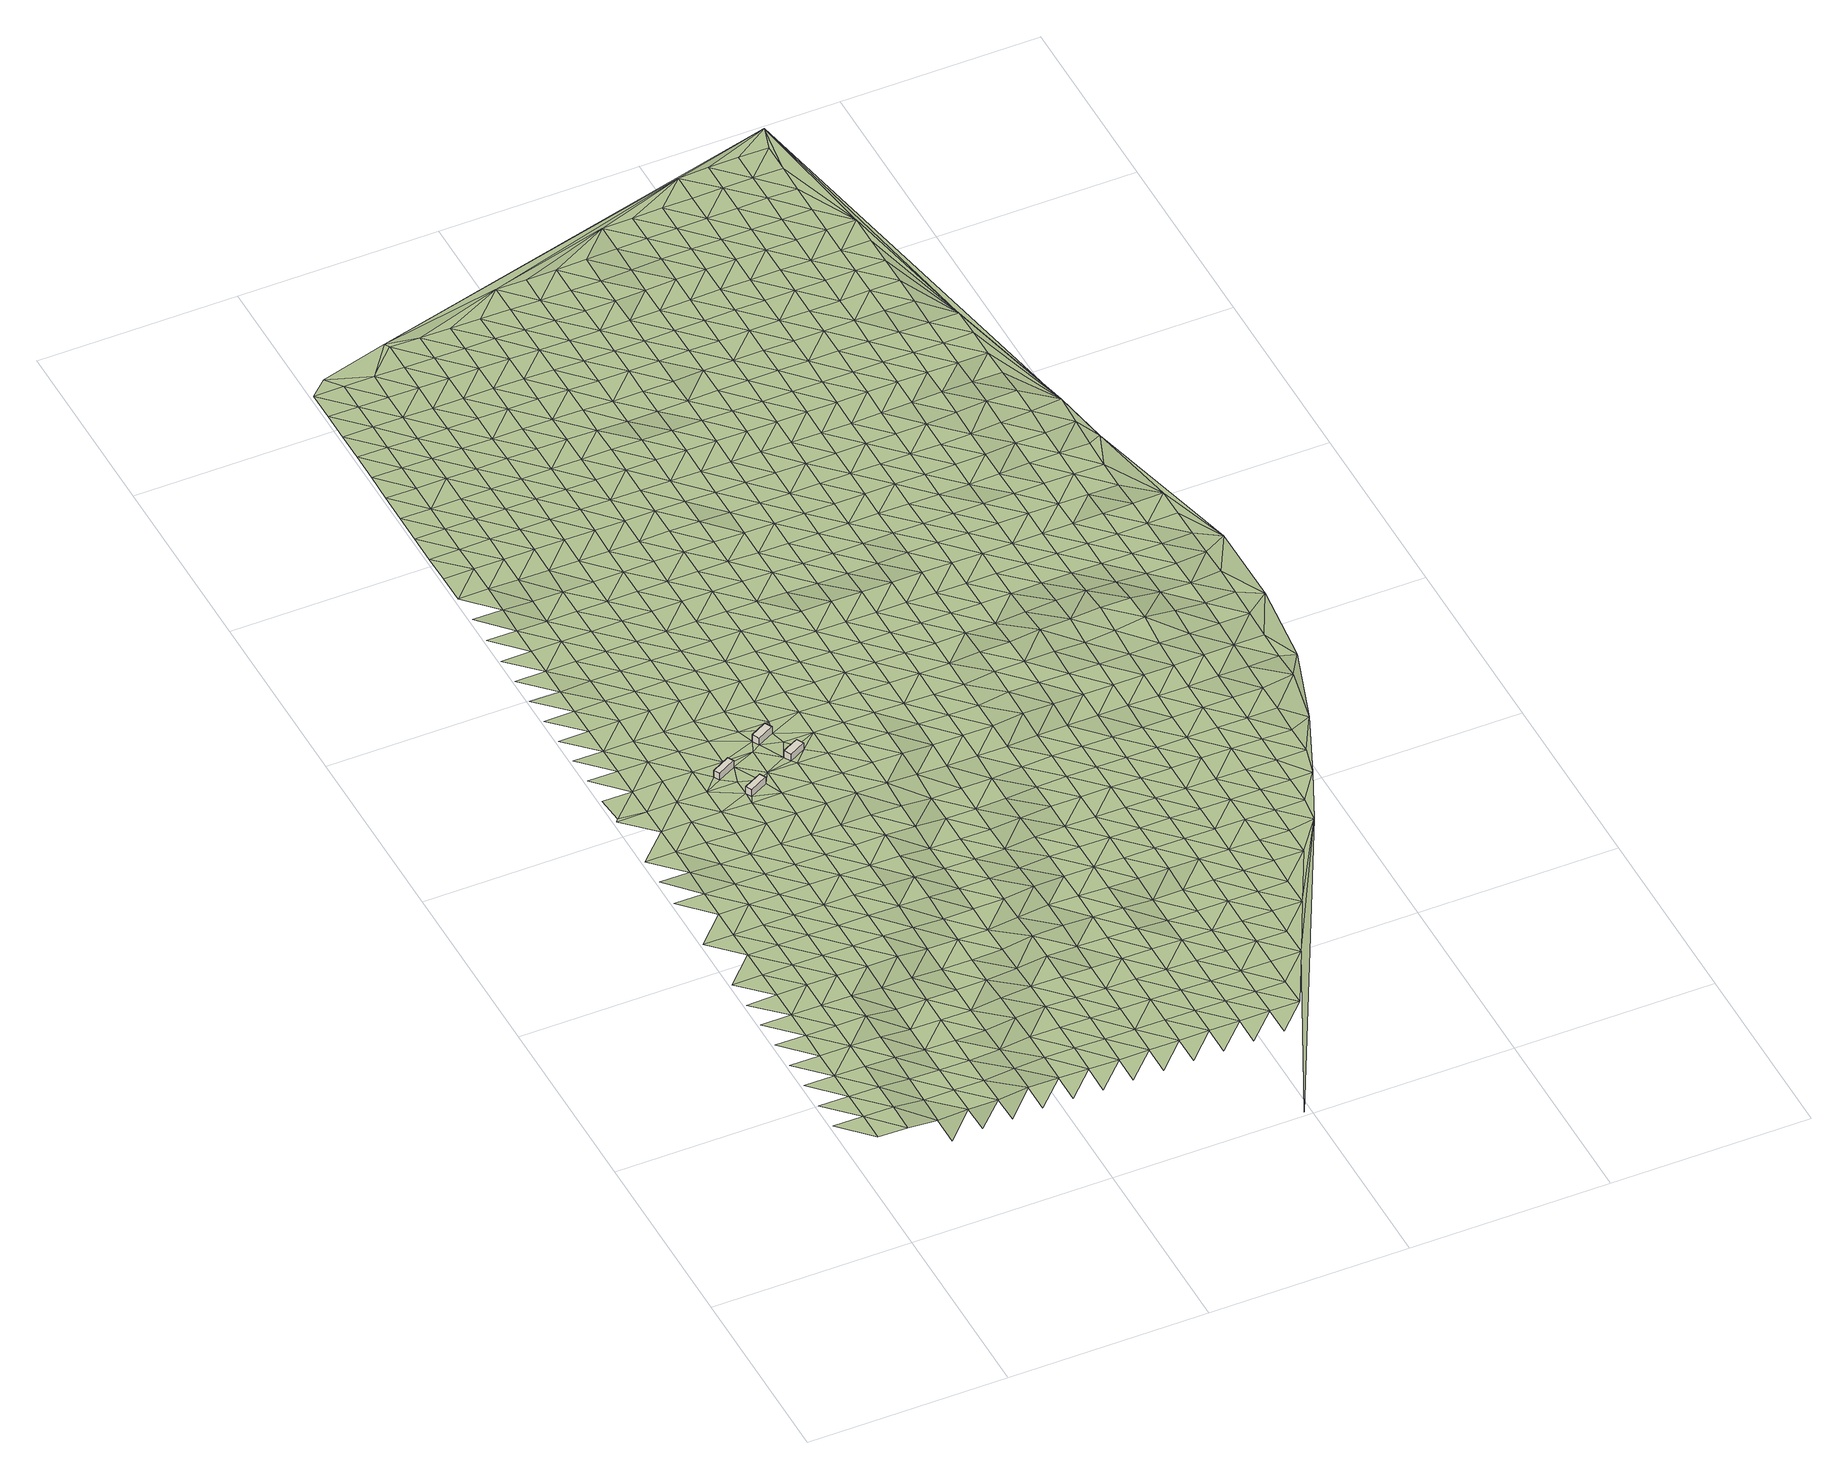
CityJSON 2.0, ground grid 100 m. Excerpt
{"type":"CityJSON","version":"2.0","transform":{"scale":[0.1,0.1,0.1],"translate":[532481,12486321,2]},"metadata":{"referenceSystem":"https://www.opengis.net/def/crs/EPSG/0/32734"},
"CityObjects":{
"building1":{"type":"Building","attributes":{"building":"transportation","building:levels":1,"amenity":"shelter","building_height":4.1,"plus_code":"4FRW3FJH+526","ground_height":3.75,"roof_height":7.85},"geometry":[{"type":"Solid","lod":"1","boundaries":[[[[0,1,2,3]],[[1,4,5,2]],[[4,6,7,5]],[[6,0,3,7]],[[3,2,5,7]],[[6,4,1,0]]]]}]},
"building2":{"type":"Building","attributes":{"building":"transportation","building:levels":1,"amenity":"shelter","building_height":4.1,"plus_code":"4FRW3FJH+424","ground_height":3.58,"roof_height":7.68},"geometry":[{"type":"Solid","lod":"1","boundaries":[[[[8,9,10,11]],[[9,12,13,10]],[[12,14,15,13]],[[14,8,11,15]],[[11,10,13,15]],[[14,12,9,8]]]]}]},
"building3":{"type":"Building","attributes":{"building":"transportation","building:levels":1,"amenity":"shelter","building_height":4.1,"plus_code":"4FRW3FJH+643","ground_height":3.91,"roof_height":8.01},"geometry":[{"type":"Solid","lod":"1","boundaries":[[[[16,17,18,19]],[[17,20,21,18]],[[20,22,23,21]],[[22,16,19,23]],[[19,18,21,23]],[[22,20,17,16]]]]}]},
"building4":{"type":"Building","attributes":{"building":"transportation","building:levels":1,"amenity":"shelter","building_height":4.1,"plus_code":"4FRW3FJH+44X","ground_height":3.78,"roof_height":7.88},"geometry":[{"type":"Solid","lod":"1","boundaries":[[[[24,25,26,27]],[[25,28,29,26]],[[28,30,31,29]],[[30,24,27,31]],[[27,26,29,31]],[[30,28,25,24]]]]}]},
"terrain1":{"type":"TINRelief","geometry":[{"type":"CompositeSurface","lod":"1","boundaries":[[[32,33,34]],[[35,36,32]],[[34,37,32]],[[38,39,35]],[[35,32,40]],[[41,38,42]],[[32,37,40]],[[38,35,43]],[[44,42,45]],[[40,43,35]],[[45,46,47]],[[48,42,38]],[[37,49,40]],[[38,43,50]],[[42,48,45]],[[51,52,46]],[[38,50,48]],[[43,40,53]],[[53,40,49]],[[46,45,54]],[[55,51,56]],[[50,43,57]],[[48,54,45]],[[55,56,58]],[[57,43,53]],[[59,49,60]],[[51,46,61]],[[62,48,50]],[[54,63,46]],[[49,59,53]],[[62,50,57]],[[56,51,61]],[[58,64,65]],[[61,46,63]],[[54,48,66]],[[57,53,67]],[[65,64,68]],[[48,62,69]],[[56,70,58]],[[53,59,67]],[[63,54,66]],[[61,70,56]],[[48,69,66]],[[62,57,71]],[[64,58,72]],[[73,68,74]],[[67,71,57]],[[59,75,76]],[[70,72,58]],[[77,61,63]],[[78,69,62]],[[66,79,63]],[[59,76,67]],[[74,80,81]],[[71,78,62]],[[68,64,82]],[[61,77,70]],[[72,83,64]],[[79,77,63]],[[66,69,84]],[[68,82,74]],[[71,67,85]],[[86,80,87]],[[64,83,82]],[[78,84,69]],[[72,70,88]],[[85,67,76]],[[89,79,66]],[[86,87,90]],[[70,77,88]],[[80,74,91]],[[78,71,92]],[[84,89,66]],[[83,72,93]],[[91,74,82]],[[92,71,85]],[[94,95,96]],[[97,76,98]],[[88,93,72]],[[87,80,99]],[[77,79,100]],[[95,94,90]],[[89,101,79]],[[102,96,103]],[[104,82,83]],[[78,105,84]],[[76,97,85]],[[99,80,91]],[[78,92,106]],[[77,100,88]],[[83,93,104]],[[100,79,101]],[[95,103,96]],[[78,106,105]],[[87,107,90]],[[91,82,108]],[[89,84,109]],[[92,85,110]],[[87,99,111]],[[93,88,112]],[[104,108,82]],[[85,97,110]],[[101,89,109]],[[113,114,103]],[[87,111,107]],[[112,88,100]],[[84,105,109]],[[115,95,90]],[[99,91,116]],[[92,117,106]],[[93,118,104]],[[91,108,116]],[[117,92,110]],[[97,119,120]],[[121,122,113]],[[90,107,115]],[[118,93,112]],[[103,95,123]],[[99,124,111]],[[125,100,101]],[[105,106,126]],[[109,127,101]],[[108,104,128]],[[97,120,110]],[[124,99,116]],[[106,117,126]],[[100,125,112]],[[121,129,130]],[[115,123,95]],[[128,104,118]],[[125,101,127]],[[113,103,131]],[[107,111,132]],[[109,105,133]],[[108,134,116]],[[135,117,110]],[[111,124,132]],[[133,105,126]],[[121,113,131]],[[118,112,136]],[[137,129,138]],[[103,123,131]],[[134,108,128]],[[135,110,120]],[[139,115,107]],[[140,127,109]],[[112,125,136]],[[141,124,116]],[[107,132,139]],[[133,140,109]],[[128,118,142]],[[126,117,143]],[[144,138,145]],[[116,134,141]],[[117,135,146]],[[147,129,121]],[[148,120,149]],[[131,150,121]],[[136,142,118]],[[123,115,151]],[[125,127,152]],[[143,133,126]],[[115,139,153]],[[140,154,127]],[[143,117,146]],[[129,147,138]],[[132,124,155]],[[120,148,135]],[[156,157,145]],[[121,150,147]],[[124,141,158]],[[123,151,131]],[[134,128,159]],[[125,152,136]],[[115,153,151]],[[128,142,160]],[[152,127,154]],[[132,155,139]],[[155,124,158]],[[145,138,161]],[[134,159,141]],[[140,133,162]],[[135,163,146]],[[164,165,156]],[[128,160,159]],[[133,143,166]],[[167,150,131]],[[142,136,168]],[[138,147,161]],[[135,148,163]],[[154,140,162]],[[131,151,167]],[[168,136,152]],[[133,166,162]],[[139,8,153]],[[156,145,169]],[[141,170,158]],[[171,164,172]],[[173,139,155]],[[0,151,153]],[[142,174,160]],[[143,146,175]],[[161,169,145]],[[141,159,170]],[[163,176,146]],[[8,139,173]],[[147,150,177]],[[153,178,0]],[[148,179,180]],[[167,181,150]],[[174,142,168]],[[182,152,154]],[[175,166,143]],[[183,172,184]],[[178,153,185]],[[162,186,154]],[[175,146,176]],[[8,185,153]],[[164,156,187]],[[147,177,161]],[[155,158,188]],[[160,189,159]],[[148,180,163]],[[156,169,190]],[[150,181,177]],[[170,191,158]],[[192,167,151]],[[152,182,168]],[[192,151,0]],[[189,160,174]],[[182,154,186]],[[193,194,195]],[[173,9,8]],[[164,187,172]],[[188,173,155]],[[162,166,196]],[[184,197,194]],[[156,190,187]],[[188,158,191]],[[169,161,198]],[[159,199,170]],[[176,163,200]],[[175,196,166]],[[201,193,195]],[[178,185,202]],[[181,167,203]],[[168,204,174]],[[195,194,197]],[[198,161,177]],[[189,199,159]],[[200,163,180]],[[0,205,192]],[[173,206,9]],[[184,172,207]],[[208,186,162]],[[209,185,8]],[[167,192,203]],[[168,182,204]],[[190,169,210]],[[191,170,211]],[[176,212,175]],[[207,172,187]],[[188,206,173]],[[196,208,162]],[[201,213,214]],[[209,202,185]],[[210,169,198]],[[199,211,170]],[[212,176,200]],[[9,206,215]],[[216,197,184]],[[217,177,181]],[[189,174,218]],[[186,219,182]],[[220,180,221]],[[213,201,195]],[[203,222,181]],[[204,223,174]],[[190,224,187]],[[175,225,196]],[[207,216,184]],[[208,219,186]],[[226,214,227]],[[177,217,198]],[[188,191,228]],[[199,189,218]],[[180,220,200]],[[229,192,205]],[[209,230,202]],[[224,190,210]],[[181,222,217]],[[211,231,191]],[[218,174,223]],[[175,212,225]],[[205,202,229]],[[209,215,230]],[[204,182,232]],[[227,214,213]],[[215,206,230]],[[233,195,197]],[[187,234,207]],[[206,188,228]],[[203,192,16]],[[216,235,197]],[[228,191,231]],[[219,232,182]],[[202,230,229]],[[226,236,237]],[[210,198,238]],[[196,239,208]],[[212,200,240]],[[234,187,224]],[[225,241,196]],[[195,233,213]],[[242,222,203]],[[211,199,243]],[[244,223,204]],[[236,226,227]],[[233,197,235]],[[198,217,238]],[[218,245,199]],[[220,240,200]],[[229,16,192]],[[246,230,206]],[[232,244,204]],[[196,241,239]],[[247,237,248]],[[216,207,249]],[[224,210,250]],[[231,211,243]],[[219,208,251]],[[225,212,252]],[[234,253,207]],[[228,246,206]],[[199,245,243]],[[203,16,242]],[[227,213,254]],[[218,223,255]],[[248,237,236]],[[238,250,210]],[[240,252,212]],[[230,24,229]],[[235,216,249]],[[217,222,256]],[[232,219,251]],[[220,257,258]],[[213,233,254]],[[207,253,249]],[[259,222,242]],[[244,255,223]],[[208,239,251]],[[247,260,261]],[[234,224,262]],[[16,229,17]],[[263,241,225]],[[246,264,230]],[[25,24,230]],[[229,24,17]],[[236,227,265]],[[217,256,238]],[[266,228,231]],[[267,245,218]],[[230,264,25]],[[258,240,220]],[[260,247,248]],[[224,250,262]],[[222,259,256]],[[243,268,231]],[[252,263,225]],[[254,265,227]],[[255,267,218]],[[269,261,270]],[[233,235,271]],[[16,22,242]],[[272,253,234]],[[228,266,246]],[[244,232,273]],[[239,241,274]],[[249,275,235]],[[266,231,268]],[[251,276,232]],[[250,238,277]],[[243,245,278]],[[24,279,17]],[[270,261,260]],[[262,272,234]],[[241,263,274]],[[248,236,280]],[[233,271,254]],[[281,259,242]],[[244,273,255]],[[252,240,282]],[[236,265,283]],[[271,235,275]],[[277,238,256]],[[267,278,245]],[[232,276,273]],[[240,258,284]],[[279,20,17]],[[269,285,286]],[[249,253,287]],[[264,246,288]],[[251,239,289]],[[281,242,22]],[[264,28,25]],[[248,280,260]],[[290,279,24]],[[250,291,262]],[[292,268,243]],[[263,252,282]],[[285,269,270]],[[236,283,280]],[[272,287,253]],[[246,266,288]],[[289,239,274]],[[240,284,282]],[[265,254,293]],[[267,255,294]],[[291,250,277]],[[278,292,243]],[[281,22,20]],[[286,295,296]],[[297,275,249]],[[298,256,259]],[[299,276,251]],[[258,300,301]],[[293,254,271]],[[302,259,281]],[[255,273,294]],[[270,260,303]],[[28,264,304]],[[272,262,305]],[[268,306,266]],[[295,286,285]],[[287,297,249]],[[288,304,264]],[[289,299,251]],[[283,265,307]],[[256,298,277]],[[278,267,308]],[[274,263,309]],[[284,258,301]],[[20,279,310]],[[260,280,303]],[[291,305,262]],[[259,302,298]],[[292,306,268]],[[282,311,263]],[[290,310,279]],[[307,265,293]],[[294,308,267]],[[310,290,28]],[[312,285,270]],[[313,271,275]],[[314,287,272]],[[288,266,315]],[[276,316,273]],[[309,289,274]],[[281,20,317]],[[296,295,318]],[[297,319,275]],[[296,318,320]],[[299,321,276]],[[309,263,311]],[[283,322,280]],[[291,277,323]],[[284,324,282]],[[303,312,270]],[[28,304,310]],[[314,272,305]],[[306,315,266]],[[271,313,293]],[[302,281,317]],[[278,325,292]],[[273,316,294]],[[322,283,307]],[[313,275,319]],[[323,277,298]],[[278,308,326]],[[276,321,316]],[[301,324,284]],[[20,310,317]],[[285,327,295]],[[328,304,288]],[[280,329,303]],[[297,287,330]],[[331,305,291]],[[299,289,332]],[[311,282,333]],[[312,327,285]],[[287,314,334]],[[315,328,288]],[[278,326,325]],[[289,309,335]],[[307,293,336]],[[306,292,337]],[[308,294,338]],[[329,280,322]],[[323,331,291]],[[324,333,282]],[[318,295,339]],[[319,297,330]],[[298,302,340]],[[310,304,341]],[[321,299,332]],[[342,301,343]],[[293,313,336]],[[287,334,330]],[[317,344,302]],[[338,294,316]],[[289,335,332]],[[345,312,303]],[[320,318,346]],[[315,306,337]],[[311,347,309]],[[295,327,339]],[[328,341,304]],[[292,325,337]],[[322,307,348]],[[314,305,349]],[[340,323,298]],[[326,308,350]],[[301,342,324]],[[345,303,329]],[[331,351,305]],[[302,344,340]],[[333,347,311]],[[317,310,352]],[[336,348,307]],[[350,308,338]],[[327,312,353]],[[313,319,354]],[[334,314,349]],[[316,321,355]],[[335,309,356]],[[346,318,339]],[[330,357,319]],[[349,305,351]],[[341,352,310]],[[332,358,321]],[[359,329,322]],[[328,315,360]],[[325,326,361]],[[333,324,362]],[[312,345,353]],[[337,363,315]],[[347,356,309]],[[313,354,336]],[[331,323,364]],[[365,344,317]],[[316,355,338]],[[322,348,359]],[[354,319,357]],[[323,340,366]],[[361,326,350]],[[321,358,355]],[[324,342,362]],[[334,367,330]],[[328,360,341]],[[335,368,332]],[[352,365,317]],[[315,363,360]],[[339,327,369]],[[370,345,329]],[[351,331,364]],[[337,325,371]],[[347,333,372]],[[353,373,327]],[[349,367,334]],[[323,366,364]],[[356,368,335]],[[374,320,346]],[[348,336,375]],[[340,344,376]],[[350,338,377]],[[359,370,329]],[[371,325,361]],[[362,372,333]],[[369,346,339]],[[357,330,378]],[[352,341,379]],[[358,332,380]],[[342,381,382]],[[373,369,327]],[[375,336,354]],[[365,376,344]],[[338,355,377]],[[353,345,383]],[[384,363,337]],[[367,378,330]],[[341,360,379]],[[368,380,332]],[[348,385,359]],[[349,351,386]],[[387,366,340]],[[356,347,388]],[[342,382,362]],[[370,383,345]],[[364,389,351]],[[371,384,337]],[[347,372,390]],[[365,352,391]],[[361,350,392]],[[385,348,375]],[[376,387,340]],[[377,393,350]],[[394,373,353]],[[395,354,357]],[[367,349,386]],[[396,355,358]],[[356,388,368]],[[346,369,397]],[[378,398,357]],[[386,351,389]],[[379,391,352]],[[380,399,358]],[[347,390,388]],[[370,359,400]],[[364,366,401]],[[363,402,360]],[[392,371,361]],[[372,362,403]],[[383,394,353]],[[384,404,363]],[[392,350,393]],[[354,395,375]],[[355,396,377]],[[346,397,405]],[[385,400,359]],[[395,357,398]],[[387,401,366]],[[358,399,396]],[[403,362,382]],[[376,365,406]],[[360,402,379]],[[405,374,346]],[[380,368,407]],[[365,391,408]],[[363,404,402]],[[369,373,409]],[[410,383,370]],[[378,367,411]],[[412,389,364]],[[372,413,390]],[[394,414,373]],[[386,415,367]],[[368,388,407]],[[385,375,416]],[[376,406,387]],[[384,371,417]],[[393,377,418]],[[410,370,400]],[[401,412,364]],[[365,408,406]],[[371,392,419]],[[413,372,403]],[[397,369,409]],[[398,378,411]],[[391,379,420]],[[399,380,421]],[[422,382,423]],[[409,373,414]],[[416,375,395]],[[367,415,411]],[[396,418,377]],[[386,389,424]],[[404,384,417]],[[390,425,388]],[[420,379,402]],[[371,419,417]],[[407,421,380]],[[394,383,426]],[[427,400,385]],[[401,387,428]],[[393,429,392]],[[382,422,403]],[[383,410,430]],[[412,424,389]],[[425,390,413]],[[397,431,405]],[[408,391,432]],[[399,433,396]],[[416,427,385]],[[387,406,428]],[[418,429,393]],[[414,394,426]],[[395,398,434]],[[435,415,386]],[[388,436,407]],[[431,397,409]],[[383,430,426]],[[411,437,398]],[[432,391,420]],[[433,399,421]],[[374,405,438]],[[412,401,439]],[[402,404,440]],[[419,392,441]],[[403,442,413]],[[424,435,386]],[[417,443,404]],[[425,436,388]],[[410,400,444]],[[434,416,395]],[[408,445,406]],[[427,446,400]],[[434,398,437]],[[428,439,401]],[[429,441,392]],[[403,422,442]],[[411,415,447]],[[402,440,420]],[[418,396,448]],[[421,407,449]],[[438,405,431]],[[445,408,432]],[[404,443,440]],[[396,433,450]],[[451,409,414]],[[430,410,444]],[[452,424,412]],[[419,453,417]],[[426,454,414]],[[444,400,446]],[[435,447,415]],[[436,449,407]],[[406,455,428]],[[429,418,448]],[[425,413,456]],[[452,412,439]],[[441,453,419]],[[396,450,448]],[[442,457,413]],[[409,451,431]],[[427,416,458]],[[459,437,411]],[[432,420,460]],[[451,414,454]],[[416,434,461]],[[445,455,406]],[[430,462,426]],[[443,417,463]],[[433,421,464]],[[436,425,456]],[[447,459,411]],[[420,440,460]],[[449,465,421]],[[456,413,457]],[[446,427,458]],[[435,424,466]],[[439,428,467]],[[444,462,430]],[[416,461,458]],[[424,452,468]],[[453,463,417]],[[438,431,469]],[[437,470,434]],[[441,429,471]],[[450,433,464]],[[455,467,428]],[[448,472,429]],[[464,421,465]],[[454,426,473]],[[447,435,466]],[[474,445,432]],[[475,442,422]],[[431,451,469]],[[459,470,437]],[[424,468,466]],[[460,476,432]],[[443,477,440]],[[441,471,453]],[[449,436,478]],[[462,473,426]],[[463,479,443]],[[429,472,471]],[[456,480,436]],[[444,446,481]],[[482,461,434]],[[452,439,483]],[[445,474,455]],[[450,484,448]],[[457,442,475]],[[458,485,446]],[[467,486,439]],[[474,432,476]],[[440,477,460]],[[465,449,478]],[[469,487,438]],[[470,482,434]],[[443,479,477]],[[464,484,450]],[[436,480,478]],[[451,454,488]],[[462,444,481]],[[459,447,489]],[[468,452,483]],[[463,453,490]],[[457,475,456]],[[473,491,454]],[[481,446,485]],[[466,492,447]],[[486,483,439]],[[458,461,493]],[[467,455,494]],[[495,374,438]],[[472,448,496]],[[453,471,490]],[[451,488,469]],[[459,489,470]],[[476,460,497]],[[488,454,491]],[[482,493,461]],[[447,492,489]],[[455,474,494]],[[484,496,448]],[[468,498,466]],[[479,463,499]],[[500,464,465]],[[480,456,501]],[[497,460,477]],[[478,502,465]],[[473,462,503]],[[504,485,458]],[[486,467,505]],[[506,475,507]],[[481,508,462]],[[483,498,468]],[[490,499,463]],[[501,456,475]],[[487,469,509]],[[482,470,510]],[[476,511,474]],[[471,472,512]],[[464,500,484]],[[493,504,458]],[[494,505,467]],[[496,513,472]],[[500,465,502]],[[491,473,503]],[[492,466,514]],[[480,515,478]],[[509,469,488]],[[462,508,503]],[[470,489,510]],[[511,476,497]],[[481,485,516]],[[477,479,517]],[[471,512,490]],[[498,514,466]],[[479,499,518]],[[472,513,512]],[[515,480,501]],[[438,487,495]],[[493,482,519]],[[520,483,486]],[[474,521,494]],[[496,484,522]],[[504,516,485]],[[486,505,523]],[[477,517,497]],[[502,478,524]],[[525,487,509]],[[510,519,482]],[[521,474,511]],[[479,518,517]],[[484,500,522]],[[526,488,491]],[[527,508,481]],[[528,489,492]],[[483,520,498]],[[499,490,529]],[[503,530,491]],[[514,531,492]],[[520,486,523]],[[524,478,515]],[[505,494,532]],[[513,496,533]],[[516,527,481]],[[529,490,512]],[[488,526,509]],[[504,493,534]],[[489,528,510]],[[511,497,535]],[[502,536,500]],[[475,537,501]],[[526,491,530]],[[493,519,538]],[[492,531,528]],[[532,494,521]],[[522,533,496]],[[503,508,539]],[[514,498,540]],[[499,541,518]],[[497,517,535]],[[536,502,524]],[[504,534,516]],[[542,523,505]],[[543,512,513]],[[515,501,537]],[[527,539,508]],[[493,538,534]],[[498,520,540]],[[541,499,529]],[[495,487,525]],[[509,544,525]],[[519,510,545]],[[521,511,546]],[[500,547,522]],[[505,532,542]],[[513,533,543]],[[548,530,503]],[[531,514,549]],[[515,537,524]],[[509,526,544]],[[545,510,528]],[[535,546,511]],[[547,500,536]],[[527,516,550]],[[518,551,517]],[[529,512,552]],[[539,548,503]],[[540,549,514]],[[518,541,553]],[[519,554,538]],[[520,523,555]],[[533,522,556]],[[516,534,550]],[[523,542,557]],[[543,552,512]],[[526,530,558]],[[559,528,531]],[[532,521,560]],[[517,551,535]],[[536,524,561]],[[544,562,525]],[[519,545,554]],[[521,546,563]],[[518,553,551]],[[556,522,547]],[[539,527,564]],[[520,555,540]],[[529,565,541]],[[548,558,530]],[[531,549,559]],[[555,523,557]],[[524,537,561]],[[532,560,542]],[[533,566,543]],[[495,525,562]],[[550,564,527]],[[521,563,560]],[[529,552,565]],[[544,526,567]],[[538,568,534]],[[528,569,545]],[[546,535,570]],[[547,536,571]],[[554,572,538]],[[533,556,566]],[[549,540,573]],[[541,574,553]],[[558,567,526]],[[528,559,569]],[[570,535,551]],[[561,571,536]],[[548,539,575]],[[534,568,550]],[[542,576,557]],[[552,543,577]],[[539,564,578]],[[538,572,568]],[[573,540,555]],[[574,541,565]],[[579,562,544]],[[554,545,580]],[[546,581,563]],[[542,560,576]],[[577,543,566]],[[475,506,537]],[[548,575,558]],[[549,582,559]],[[547,583,556]],[[567,579,544]],[[539,578,575]],[[580,545,569]],[[581,546,570]],[[547,571,584]],[[564,550,585]],[[551,553,586]],[[552,587,565]],[[582,549,573]],[[574,588,553]],[[495,562,589]],[[590,572,554]],[[591,555,557]],[[563,592,560]],[[561,537,593]],[[585,550,568]],[[576,594,557]],[[587,552,577]],[[547,584,583]],[[567,558,595]],[[569,559,596]],[[551,586,570]],[[566,556,597]],[[579,589,562]],[[580,590,554]],[[592,563,581]],[[553,588,586]],[[578,564,598]],[[555,591,573]],[[599,574,565]],[[561,593,571]],[[558,575,595]],[[596,559,582]],[[591,557,594]],[[560,600,576]],[[577,566,597]],[[598,564,585]],[[565,587,599]],[[556,583,597]],[[579,567,601]],[[568,572,602]],[[580,569,603]],[[570,604,581]],[[571,593,584]],[[589,605,495]],[[590,606,572]],[[592,600,560]],[[578,607,575]],[[582,573,608]],[[588,574,609]],[[595,601,567]],[[603,569,596]],[[570,586,604]],[[568,602,585]],[[594,576,610]],[[607,578,598]],[[572,606,602]],[[573,591,608]],[[574,599,609]],[[611,589,579]],[[587,577,612]],[[583,584,613]],[[600,610,576]],[[597,614,577]],[[575,615,595]],[[590,580,616]],[[596,582,617]],[[592,581,618]],[[611,579,601]],[[580,603,619]],[[604,620,581]],[[613,584,593]],[[593,537,506]],[[598,585,621]],[[586,588,622]],[[587,612,599]],[[607,615,575]],[[608,617,582]],[[374,495,623]],[[609,624,588]],[[577,614,612]],[[606,590,616]],[[591,594,625]],[[600,592,618]],[[597,583,626]],[[585,602,621]],[[580,619,616]],[[610,627,594]],[[618,581,620]],[[605,589,628]],[[601,595,629]],[[586,622,604]],[[589,611,630]],[[588,624,622]],[[626,583,613]],[[603,596,631]],[[591,625,608]],[[609,599,632]],[[615,629,595]],[[596,617,633]],[[625,594,627]],[[634,607,598]],[[635,614,597]],[[589,630,628]],[[621,636,598]],[[632,599,612]],[[606,637,602]],[[619,603,631]],[[610,600,638]],[[620,604,639]],[[616,640,606]],[[596,633,631]],[[618,641,600]],[[626,635,597]],[[613,593,506]],[[611,601,642]],[[607,634,615]],[[617,608,643]],[[644,624,609]],[[629,645,601]],[[634,598,636]],[[639,604,622]],[[602,637,621]],[[627,610,638]],[[495,605,646]],[[606,640,637]],[[643,608,625]],[[600,641,638]],[[632,644,609]],[[613,506,626]],[[630,611,642]],[[619,647,616]],[[620,648,618]],[[614,649,612]],[[645,642,601]],[[635,650,614]],[[629,615,651]],[[617,652,633]],[[631,647,619]],[[648,620,639]],[[636,621,653]],[[622,624,654]],[[632,612,649]],[[615,634,651]],[[652,617,643]],[[644,655,624]],[[614,650,649]],[[630,656,628]],[[640,616,657]],[[658,625,627]],[[641,618,659]],[[635,626,660]],[[653,621,637]],[[638,661,627]],[[645,629,662]],[[622,654,639]],[[626,506,660]],[[642,656,630]],[[647,657,616]],[[659,618,648]],[[624,655,654]],[[636,663,634]],[[631,633,664]],[[625,658,643]],[[651,662,629]],[[633,652,665]],[[658,627,661]],[[628,646,605]],[[641,666,638]],[[644,632,667]],[[650,635,668]],[[663,636,653]],[[632,649,669]],[[637,640,670]],[[647,631,664]],[[648,639,671]],[[656,672,628]],[[657,673,640]],[[633,665,664]],[[666,641,659]],[[660,668,635]],[[674,642,645]],[[634,675,651]],[[643,676,652]],[[655,644,667]],[[645,662,677]],[[639,654,671]],[[632,669,667]],[[637,670,653]],[[661,638,678]],[[679,649,650]],[[675,634,663]],[[640,673,670]],[[643,658,676]],[[642,674,656]],[[659,648,680]],[[674,645,677]],[[678,638,666]],[[650,668,679]],[[662,651,681]],[[657,647,682]],[[683,660,506]],[[652,684,665]],[[664,685,647]],[[671,680,648]],[[663,653,686]],[[661,687,658]],[[655,688,654]],[[649,689,669]],[[681,651,675]],[[684,652,676]],[[667,690,655]],[[646,628,672]],[[672,656,691]],[[673,657,682]],[[668,660,683]],[[653,670,686]],[[647,685,682]],[[687,661,678]],[[679,689,649]],[[692,677,662]],[[664,665,693]],[[666,659,694]],[[654,688,671]],[[656,674,691]],[[659,680,695]],[[655,690,688]],[[675,663,696]],[[658,697,676]],[[667,669,698]],[[662,681,692]],[[668,683,679]],[[684,693,665]],[[666,694,678]],[[686,696,663]],[[697,658,687]],[[659,695,694]],[[689,698,669]],[[673,699,670]],[[700,685,664]],[[680,671,701]],[[691,702,672]],[[682,703,673]],[[674,677,704]],[[684,676,705]],[[706,690,667]],[[677,692,707]],[[693,700,664]],[[701,671,688]],[[681,675,708]],[[670,699,686]],[[687,678,709]],[[679,710,689]],[[646,672,702]],[[675,696,711]],[[673,703,699]],[[705,676,697]],[[698,706,667]],[[679,683,710]],[[674,704,691]],[[682,685,712]],[[680,713,695]],[[704,677,707]],[[678,694,709]],[[681,708,692]],[[693,684,714]],[[623,495,646]],[[675,711,708]],[[700,712,685]],[[713,680,701]],[[696,686,715]],[[697,687,716]],[[688,690,717]],[[718,698,689]],[[714,684,705]],[[706,719,690]],[[702,691,720]],[[721,703,682]],[[695,722,694]],[[715,686,699]],[[709,716,687]],[[718,689,710]],[[692,723,707]],[[700,693,724]],[[688,717,701]],[[720,691,704]],[[712,721,682]],[[722,695,713]],[[690,719,717]],[[696,725,711]],[[692,708,723]],[[714,724,693]],[[702,726,646]],[[705,697,727]],[[694,728,709]],[[706,698,729]],[[725,696,715]],[[730,710,683]],[[697,716,731]],[[698,718,732]],[[699,703,733]],[[734,712,700]],[[701,735,713]],[[726,702,720]],[[721,736,703]],[[728,694,722]],[[737,704,707]],[[711,738,708]],[[714,705,727]],[[719,706,729]],[[723,739,707]],[[734,700,724]],[[697,731,727]],[[701,717,735]],[[698,732,729]],[[699,733,715]],[[716,709,740]],[[730,718,710]],[[738,711,725]],[[703,736,733]],[[623,741,374]],[[704,737,720]],[[742,646,726]],[[737,707,739]],[[740,709,728]],[[708,743,723]],[[721,712,744]],[[745,724,714]],[[746,722,713]],[[732,718,730]],[[712,734,747]],[[735,748,713]],[[715,749,725]],[[716,750,731]],[[751,717,719]],[[738,743,708]],[[714,727,745]],[[729,752,719]],[[726,720,753]],[[736,721,744]],[[722,746,728]],[[715,733,749]],[[712,747,744]],[[716,740,750]],[[746,713,748]],[[739,723,754]],[[717,751,735]],[[720,737,753]],[[719,752,751]],[[734,724,755]],[[743,754,723]],[[745,756,724]],[[742,726,757]],[[738,725,758]],[[731,759,727]],[[740,728,760]],[[761,729,732]],[[749,762,725]],[[750,763,731]],[[730,761,732]],[[733,736,764]],[[747,734,755]],[[748,735,765]],[[753,757,726]],[[744,766,736]],[[755,724,756]],[[746,760,728]],[[737,739,767]],[[743,738,758]],[[759,745,727]],[[752,729,761]],[[754,768,739]],[[758,725,762]],[[731,763,759]],[[765,735,751]],[[646,742,623]],[[733,764,749]],[[750,740,769]],[[736,766,764]],[[737,767,753]],[[747,770,744]],[[748,771,746]],[[742,757,772]],[[767,739,768]],[[760,769,740]],[[773,756,745]],[[751,752,774]],[[755,770,747]],[[771,748,765]],[[754,743,775]],[[762,749,776]],[[777,763,750]],[[758,778,743]],[[773,745,759]],[[752,761,774]],[[757,753,779]],[[766,744,780]],[[781,760,746]],[[764,776,749]],[[769,777,750]],[[761,730,782]],[[768,754,775]],[[779,753,767]],[[743,778,775]],[[770,780,744]],[[781,746,771]],[[762,783,758]],[[755,756,784]],[[765,751,785]],[[756,773,786]],[[751,774,787]],[[742,772,623]],[[757,788,772]],[[759,763,789]],[[760,790,769]],[[776,783,762]],[[777,791,763]],[[764,766,792]],[[770,755,784]],[[771,765,785]],[[788,757,779]],[[780,793,766]],[[774,761,782]],[[784,756,786]],[[760,781,790]],[[751,787,785]],[[794,767,768]],[[778,758,795]],[[775,796,768]],[[763,791,789]],[[764,792,776]],[[773,759,797]],[[777,769,798]],[[783,795,758]],[[766,793,792]],[[774,782,787]],[[767,794,779]],[[771,799,781]],[[800,772,788]],[[794,768,796]],[[769,790,798]],[[778,801,775]],[[780,770,802]],[[797,786,773]],[[784,803,770]],[[797,759,789]],[[799,771,785]],[[783,776,804]],[[791,777,805]],[[623,772,800]],[[795,801,778]],[[779,806,788]],[[793,780,802]],[[776,792,804]],[[770,803,802]],[[798,805,777]],[[796,775,807]],[[784,786,808]],[[790,781,809]],[[779,794,806]],[[810,787,782]],[[799,811,781]],[[787,810,785]],[[795,783,812]],[[789,791,813]],[[801,807,775]],[[786,797,808]],[[790,809,798]],[[804,812,783]],[[813,791,805]],[[781,811,809]],[[785,810,799]],[[800,788,814]],[[796,815,794]],[[793,816,792]],[[817,803,784]],[[806,818,788]],[[802,819,793]],[[789,820,797]],[[807,815,796]],[[808,817,784]],[[810,811,799]],[[623,800,814]],[[795,821,801]],[[792,816,804]],[[805,798,822]],[[814,788,818]],[[795,812,823]],[[793,819,816]],[[820,789,813]],[[794,824,806]],[[802,803,825]],[[809,822,798]],[[808,797,826]],[[815,824,794]],[[795,823,821]],[[817,825,803]],[[807,801,827]],[[812,804,828]],[[826,797,820]],[[818,806,829]],[[830,819,802]],[[831,813,805]],[[814,832,623]],[[828,804,816]],[[822,833,805]],[[811,834,809]],[[834,811,810]],[[815,807,827]],[[824,829,806]],[[801,821,827]],[[825,830,802]],[[812,835,823]],[[836,817,808]],[[813,831,820]],[[808,826,837]],[[831,805,833]],[[809,834,822]],[[818,838,814]],[[835,812,828]],[[816,819,839]],[[817,836,825]],[[831,826,820]],[[829,838,818]],[[830,840,819]],[[808,837,836]],[[822,834,833]],[[824,815,841]],[[821,823,842]],[[827,843,815]],[[832,814,844]],[[816,839,828]],[[842,823,835]],[[819,840,839]],[[834,831,833]],[[824,841,829]],[[830,825,845]],[[838,844,814]],[[815,843,841]],[[846,837,826]],[[846,826,831]],[[827,821,847]],[[825,836,845]],[[831,834,846]],[[828,848,835]],[[840,830,845]],[[847,821,842]],[[836,837,846]],[[741,623,832]],[[838,829,849]],[[844,850,832]],[[828,839,848]],[[851,843,827]],[[839,840,845]],[[829,841,849]],[[846,845,836]],[[835,852,842]],[[847,851,827]],[[844,838,853]],[[848,839,845]],[[848,852,835]],[[852,845,846]],[[842,852,847]],[[849,853,838]],[[843,854,841]],[[852,848,845]],[[851,855,843]],[[852,851,847]],[[741,832,850]],[[850,844,856]],[[841,854,849]],[[844,853,857]],[[843,855,854]],[[851,852,855]],[[849,854,853]],[[844,857,856]],[[846,741,852]],[[852,854,855]],[[853,854,857]],[[856,741,850]],[[854,852,741]],[[857,854,741]],[[857,741,856]]]}]}
},
"vertices":[
[530,3159,26],[545,3128,26],[545,3128,67],[530,3159,67],[639,3178,26],[639,3178,67],[622,3208,26],[622,3208,67],
[612,3001,24],[628,2970,24],[628,2970,65],[612,3001,65],[721,3020,24],[721,3020,65],[705,3050,24],[705,3050,65],
[787,3298,27],[806,3262,27],[806,3262,68],[787,3298,68],[891,3307,27],[891,3307,68],[872,3343,27],[872,3343,68],
[869,3141,26],[889,3105,26],[889,3105,67],[869,3141,67],[973,3150,26],[973,3150,67],[954,3185,26],[954,3185,67],
[158,832,20],[8,832,21],[158,682,19],[158,982,20],[8,982,21],[308,682,15],[158,1132,20],[8,1132,21],[308,832,19],[8,1282,21],[158,1282,20],[308,982,19],[8,1432,22],[158,1432,21],[158,1582,22],[8,1582,20],[308,1282,20],[458,682,2],[308,1132,19],[158,1732,19],[8,1732,16],[458,832,3],[308,1432,20],[8,1882,18],[158,1882,17],[458,982,8],[158,2032,17],[609,682,9],[458,532,2],[308,1732,21],[458,1132,15],[308,1582,20],[158,2182,16],[8,2182,16],[458,1432,20],[609,832,3],[158,2332,17],[458,1282,15],[308,1882,19],[609,982,2],[308,2032,17],[8,2482,18],[158,2482,17],[609,532,17],[759,682,9],[458,1732,19],[609,1132,1],[458,1582,20],[158,2632,26],[8,2632,26],[308,2332,18],[308,2182,18],[609,1282,1],[759,832,3],[8,2782,26],[158,2782,26],[458,1882,20],[609,1432,2],[158,2932,25],[308,2482,18],[759,982,2],[458,2032,21],[8,3082,22],[158,3082,23],[21,3096,22],[909,682,24],[759,532,17],[308,2632,18],[609,1732,16],[609,1582,9],[8,3232,22],[158,3232,22],[458,2182,19],[759,1282,1],[759,1132,1],[308,2932,27],[458,2332,19],[759,1432,2],[909,832,16],[308,2782,24],[609,1882,18],[158,3382,24],[8,3382,24],[308,3082,26],[458,2482,20],[909,982,8],[609,2032,19],[909,532,24],[1059,682,23],[158,3532,22],[8,3532,21],[308,3232,25],[458,2632,20],[759,1732,16],[909,1132,1],[759,1582,9],[609,2182,20],[158,3682,19],[8,3682,17],[308,3382,23],[458,2782,22],[909,1282,1],[609,2332,20],[1059,832,26],[759,1882,18],[8,3832,17],[158,3832,19],[458,2932,27],[909,1432,1],[609,2482,20],[759,2032,19],[1059,1132,17],[8,3982,13],[158,3982,14],[1059,982,25],[308,3682,24],[1209,682,19],[1059,532,21],[308,3532,24],[458,3232,26],[909,1732,3],[458,3082,27],[909,1582,2],[609,2782,23],[158,4132,14],[8,4132,13],[609,2632,20],[759,2332,20],[759,2182,20],[308,3832,21],[1059,1432,2],[1209,832,23],[158,4282,12],[8,4282,11],[1059,1282,17],[458,3382,25],[909,1882,12],[308,3982,21],[759,2482,20],[8,4432,16],[158,4432,15],[609,2932,24],[909,2032,20],[1209,1132,28],[1209,982,26],[458,3682,25],[545,3128,27],[1209,532,16],[1360,682,15],[458,3532,23],[1059,1732,1],[8,4577,24],[158,4577,23],[609,3082,27],[1059,1582,1],[308,4282,14],[759,2782,23],[909,2182,20],[308,4132,15],[759,2632,20],[609,3232,27],[8,4877,23],[8,4727,26],[158,4877,24],[1209,1282,28],[158,4727,26],[458,3832,22],[909,2332,19],[1360,832,19],[8,5027,20],[639,3178,27],[609,3382,27],[1059,1882,5],[622,3208,27],[759,2932,24],[308,4432,13],[1209,1432,15],[705,3050,27],[458,3982,22],[909,2482,19],[1360,982,22],[158,5027,21],[8,5177,20],[721,3020,27],[308,4577,15],[609,3682,26],[1059,2182,12],[1209,1582,6],[1510,682,15],[1360,532,15],[609,3532,25],[1059,2032,14],[458,4132,17],[1360,1132,25],[8,5327,22],[158,5177,21],[909,2782,24],[759,3232,27],[759,3082,27],[909,2632,19],[1209,1732,1],[308,4877,25],[458,4282,15],[308,4727,22],[158,5327,21],[8,5477,23],[609,3832,26],[1360,1432,31],[1510,832,17],[1360,1282,25],[759,3382,27],[1059,2482,20],[1209,1882,4],[1059,2332,17],[909,2932,26],[8,5627,24],[158,5477,22],[458,4577,14],[609,3982,26],[1360,1582,29],[1510,982,20],[458,4432,15],[308,5027,25],[1209,2032,7],[759,3682,26],[1510,532,16],[1660,682,15],[759,3532,25],[158,5627,24],[8,5777,25],[609,4132,20],[1510,1132,21],[909,3082,26],[308,5177,23],[1059,2782,30],[1209,2182,4],[1059,2632,20],[8,5927,25],[158,5777,25],[458,4877,25],[609,4282,19],[1360,1882,8],[1510,1282,21],[458,4727,21],[1360,1732,17],[759,3832,26],[1209,2332,4],[909,3232,28],[308,5477,22],[909,3382,27],[1660,982,18],[308,5327,23],[1660,832,16],[158,5927,25],[8,6077,25],[609,4432,17],[1059,2932,28],[1510,1432,28],[954,3185,27],[759,3982,26],[1209,2482,14],[458,5027,25],[1360,2032,8],[158,6077,25],[8,6227,25],[609,4577,16],[909,3682,26],[1510,1582,34],[1660,532,17],[1810,682,15],[909,3532,27],[308,5627,21],[1059,3082,27],[759,4132,20],[1209,2632,14],[458,5177,24],[1360,2182,2],[1660,1282,20],[1059,3232,28],[1660,1132,20],[308,5777,21],[609,4877,23],[759,4282,19],[1209,2782,33],[1510,1882,24],[1059,3382,28],[158,6227,25],[609,4727,19],[96,6307,25],[1510,1732,34],[458,5327,24],[909,3832,27],[1810,832,15],[1360,2482,2],[1360,2332,1],[308,5927,23],[1209,2932,32],[458,5477,23],[759,4577,16],[909,3982,27],[1660,1582,26],[1810,982,17],[759,4432,17],[1660,1432,23],[609,5027,26],[1360,2632,2],[1510,2032,14],[308,6077,24],[1059,3682,27],[1209,3082,30],[1960,682,16],[1810,532,16],[1059,3532,28],[458,5627,22],[308,6227,26],[1810,1132,18],[609,5177,26],[909,4282,21],[1510,2182,6],[909,4132,22],[1209,3232,29],[458,5777,21],[759,4877,23],[1660,1882,26],[1810,1282,18],[759,4727,19],[1660,1732,29],[609,5327,26],[1360,2932,29],[1510,2332,1],[1960,832,13],[1360,2782,23],[1059,3982,28],[1209,3382,28],[1059,3832,28],[909,4432,20],[1810,1432,20],[458,6077,20],[609,5477,25],[1510,2482,2],[1960,982,13],[458,5927,20],[444,6402,25],[759,5027,26],[1209,3532,28],[1660,2032,23],[909,4577,20],[1360,3082,31],[1810,1582,22],[1960,532,17],[2110,682,16],[609,5627,23],[1510,2632,2],[759,5177,26],[1059,4282,23],[1209,3682,29],[1960,1282,13],[1059,4132,24],[1960,1132,13],[1360,3232,30],[1660,2332,12],[1660,2182,20],[609,5777,22],[909,4877,22],[1810,1882,24],[458,6227,23],[909,4727,21],[1810,1732,24],[759,5327,26],[1209,3832,30],[1510,2932,21],[2110,832,13],[1510,2782,18],[458,6377,24],[1360,3532,28],[1960,1432,9],[1360,3382,28],[609,6077,21],[759,5477,25],[1059,4577,21],[1209,3982,30],[2110,982,13],[609,5927,22],[1059,4432,21],[909,5027,25],[1660,2632,6],[1810,2032,23],[1660,2482,6],[1510,3082,24],[1960,1582,12],[2260,682,16],[2110,532,17],[1209,4132,27],[2110,1132,13],[759,5777,22],[909,5177,25],[1360,3682,29],[1810,2182,23],[759,5627,23],[609,6227,20],[1510,3232,27],[1960,1732,19],[1059,4877,23],[1209,4282,23],[2110,1282,13],[1059,4727,24],[609,6377,19],[1360,3832,29],[1660,2932,19],[1810,2332,21],[2260,832,12],[1660,2782,18],[909,5477,23],[1510,3382,28],[909,5327,25],[1209,4432,21],[1960,2032,21],[2110,1432,9],[1960,1882,20],[759,6077,21],[1360,3982,29],[1810,2482,17],[759,5927,22],[1510,3532,28],[2260,1132,12],[2260,982,12],[1059,5177,26],[1209,4577,21],[1660,3082,20],[1059,5027,24],[909,5627,22],[1810,2632,17],[2110,1732,19],[2110,1582,12],[1360,4282,18],[1510,3682,28],[1360,4132,22],[759,6227,20],[1209,4727,24],[1960,2332,21],[1960,2182,21],[909,5777,22],[1660,3382,27],[2411,982,12],[1660,3232,23],[1810,2932,19],[2260,1432,10],[1810,2782,18],[2260,1282,12],[1059,5477,20],[1209,4877,21],[1510,3982,29],[2110,1882,20],[1059,5327,26],[1510,3832,29],[759,6377,19],[909,6077,20],[1360,4577,16],[1960,2482,22],[909,5927,21],[1360,4432,15],[1209,5027,23],[1660,3532,28],[1059,6527,13],[2110,2032,21],[1810,3082,21],[1510,4132,18],[1960,2632,22],[2260,1732,18],[2411,1132,12],[2260,1582,13],[1059,5777,20],[1209,5177,26],[1660,3682,28],[2846,1752,15],[1960,9,16],[1059,5627,20],[909,6227,20],[1360,4727,17],[1810,3232,25],[2110,2332,21],[2110,2182,21],[1510,4282,15],[2411,1282,12],[1209,5327,26],[1960,2932,34],[1960,2782,26],[1360,4877,18],[1660,3982,28],[1810,3382,27],[2260,1882,19],[1660,3832,28],[2411,1432,9],[909,6377,18],[1059,6077,16],[1209,5477,16],[1510,4577,15],[2110,2482,22],[1059,5927,18],[1510,4432,14],[1810,3532,28],[2260,2032,20],[1360,5177,25],[1960,3082,42],[2411,1582,12],[2561,1282,11],[1360,5027,22],[1209,5627,14],[1660,4132,19],[2110,2632,22],[1810,3682,28],[2260,2182,19],[1059,6227,15],[1510,4727,16],[1960,3232,45],[2411,1732,16],[1209,5777,14],[1660,4282,16],[1360,5327,25],[2110,2932,34],[2260,2332,19],[2110,2782,26],[1510,4877,17],[1810,3982,28],[2411,1882,17],[1810,3832,28],[1209,5927,14],[1660,4432,15],[1960,3532,31],[2561,1432,10],[1059,6377,14],[1960,3382,40],[1360,5477,17],[2260,2482,20],[2411,2032,18],[1209,6077,13],[1510,5177,25],[1660,4577,16],[2110,3082,42],[2561,1582,13],[1510,5027,21],[1810,4132,20],[2260,2632,20],[1360,5777,15],[1960,3682,29],[2411,2182,18],[1360,5627,15],[1209,6227,12],[1660,4727,16],[2110,3232,45],[1810,4282,17],[2561,1882,17],[2561,1732,16],[1510,5327,25],[2260,2932,33],[2411,2332,20],[2260,2782,29],[1209,6377,11],[1660,4877,16],[1960,3982,28],[2110,3382,40],[2711,1582,13],[1960,3832,28],[1360,5927,14],[1810,4432,16],[2561,2032,16],[1510,5477,20],[2411,2482,20],[2110,3532,31],[1360,6077,14],[1660,5177,24],[1810,4577,16],[2260,3082,37],[1209,6527,13],[1660,5027,20],[1510,5627,16],[1960,4132,28],[2411,2632,20],[2110,3682,29],[1360,6227,12],[2561,2332,20],[2711,1732,15],[2561,2182,17],[1510,5777,16],[1810,4877,17],[1960,4282,22],[2260,3382,57],[1810,4727,17],[2260,3232,46],[1660,5327,24],[2411,2932,31],[2110,6827,29],[2411,2782,28],[2110,3982,28],[2711,1882,16],[2110,3832,28],[1360,6527,14],[1510,5927,15],[1360,6377,11],[1960,4577,18],[2561,2482,22],[1960,4432,17],[1660,5627,23],[2711,2032,16],[1660,5477,24],[1810,5177,22],[2260,3682,31],[2411,3082,35],[1810,5027,19],[2260,3532,41],[1510,6227,12],[2110,4132,28],[2561,2632,22],[1510,6077,16],[1660,6677,24],[1960,4727,18],[2411,3232,43],[2711,2332,19],[2711,2182,16],[1660,5777,21],[2110,4282,22],[1810,5327,22],[2561,2932,31],[2561,2782,27],[1510,6377,11],[1960,4877,18],[2260,3982,28],[2411,3382,62],[2861,1882,16],[2260,3832,28],[1660,5927,19],[1810,5477,26],[2110,4577,18],[2110,4432,17],[2411,3532,51],[2711,2632,23],[2861,2032,15],[2711,2482,23],[1960,5177,23],[2561,3082,38],[1510,6527,17],[1960,5027,18],[1660,6227,18],[1810,5627,25],[2260,4132,28],[1660,6077,19],[2411,3682,33],[2861,2182,15],[2561,3232,55],[1810,5777,22],[2110,4877,18],[2973,2033,15],[2260,4282,23],[2110,4727,18],[1960,5327,23],[2411,3832,29],[2711,2932,31],[2861,2332,17],[2711,2782,28],[1660,6377,18],[1810,5927,21],[2260,4432,17],[2561,3532,54],[2561,3382,72],[1960,5477,28],[2411,3982,29],[2861,2482,23],[2110,5177,23],[2260,4577,18],[2711,3082,46],[1660,6527,24],[2110,5027,18],[1810,6227,24],[2411,4132,27],[2861,2632,23],[1810,6077,23],[1960,5777,26],[2561,3682,35],[3011,2182,14],[1960,5627,26],[2260,4727,19],[2711,3232,78],[2411,4282,25],[2110,5327,23],[2561,3832,31],[2861,2932,36],[3011,2332,15],[2861,2782,31],[1810,6377,26],[2260,4877,18],[2711,3382,73],[1960,5927,26],[2411,4432,18],[2110,5477,28],[1810,6527,27],[2561,4132,27],[2711,3532,45],[3011,2632,24],[3113,2360,29],[2561,3982,31],[3011,2482,24],[2260,5177,26],[2411,4577,18],[2861,3082,43],[2260,5027,21],[1960,6227,27],[2110,5627,26],[1960,6077,27],[2711,3682,35],[2600,6953,35],[1810,6677,27],[2110,5777,26],[2411,4877,20],[2561,4282,27],[2861,3382,50],[2411,4727,18],[2861,3232,59],[2260,5327,26],[2711,3832,32],[3011,2932,38],[3011,2782,31],[1960,6377,27],[2110,5927,26],[2561,4577,22],[2561,4432,21],[1960,6527,30],[2260,5627,29],[2711,4132,27],[2861,3532,38],[3162,2632,46],[2260,5477,28],[2711,3982,32],[2411,5177,27],[3011,3082,45],[2411,5027,27],[2110,6227,27],[2110,6077,27],[2861,3682,35],[2561,4727,23],[3011,3232,47],[1960,6677,30],[2711,4282,27],[3162,2782,34],[2260,5927,27],[2411,5327,27],[2861,3832,33],[2260,5777,26],[2110,6377,27],[2561,4877,29],[3011,3382,45],[3240,2753,36],[2411,5477,27],[2711,4577,31],[3162,3082,45],[2711,4432,30],[3162,2932,38],[2110,6527,30],[2861,4132,26],[3011,3532,40],[2861,3982,33],[2561,5177,26],[2561,5027,32],[2260,6227,28],[2411,5627,32],[2260,6077,28],[2861,4282,27],[3011,3682,37],[3162,3232,54],[2110,6677,30],[2411,5777,28],[2711,4877,40],[2711,4727,34],[2561,5327,26],[3011,3832,35],[2260,6377,29],[2411,5927,27],[2861,4432,31],[3162,3532,51],[3277,3164,55],[3162,3382,57],[2561,5477,25],[3011,3982,35],[2260,6677,34],[2411,6077,28],[2711,5177,24],[2861,4577,33],[2260,6527,34],[2711,5027,32],[3011,4132,25],[2561,5777,32],[3162,3682,44],[2561,5627,33],[2411,6227,29],[2861,4727,45],[3011,4282,26],[2561,5927,29],[2711,5327,24],[2411,6377,31],[2861,4877,46],[3162,3982,40],[2260,6827,35],[3162,3832,40],[3269,3574,72],[2711,5477,24],[3011,4577,43],[3011,4432,30],[2411,6527,36],[2861,5177,27],[2861,5027,32],[2561,6227,30],[2711,5627,32],[2561,6077,28],[2411,6677,36],[3011,4727,59],[3075,4459,30],[2711,5777,34],[2861,5327,27],[2561,6377,32],[2411,6827,36],[2711,5927,31],[2861,5477,23],[2561,6527,34],[2711,6227,31],[2711,6077,30],[2561,6827,34],[2561,6677,34]
]}
